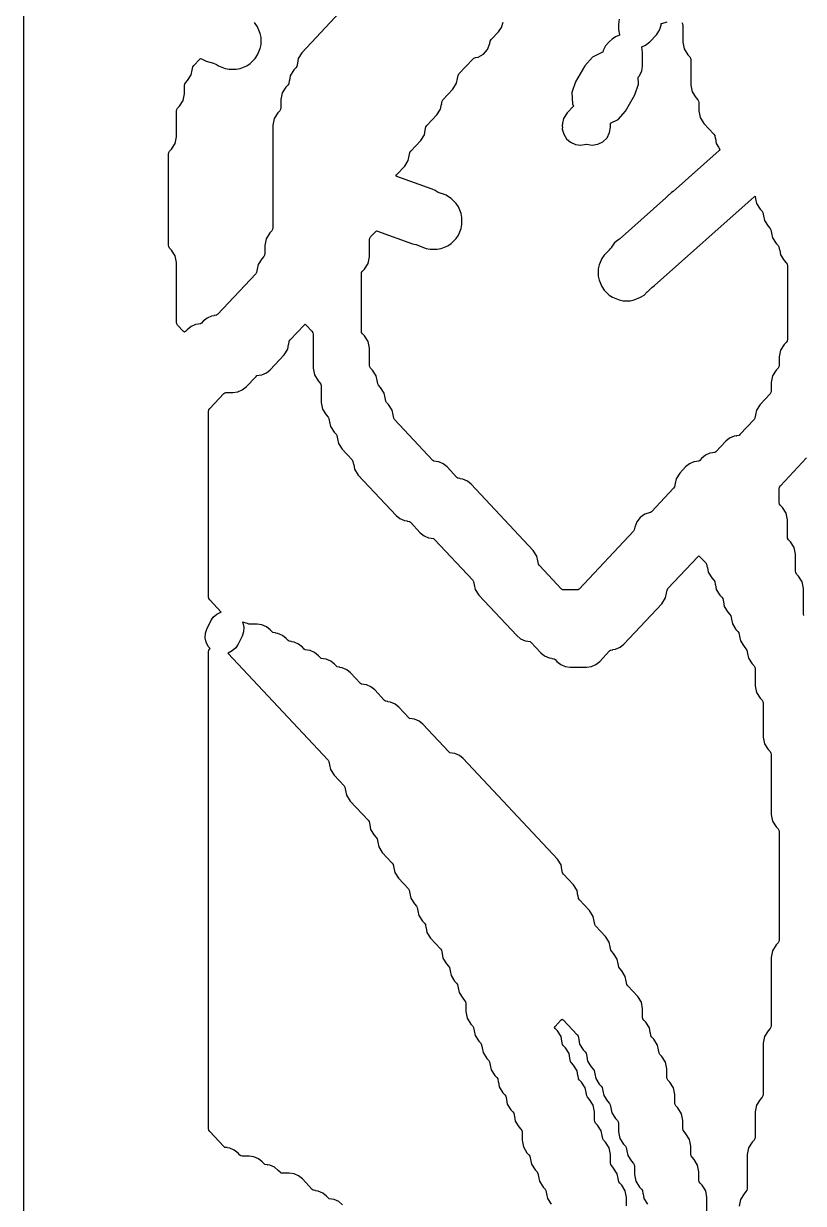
# Model space of a CAD drawing. Header units: millimetres. Extents: x 10 to 410, y 18 to 283.
# Drawn here: x 79 to 100.53, y 52.5 to 85.07 of the extents above; entities that cross this region are included whole.
import ezdxf

# ---------------------------------------------------------------- set-up
doc = ezdxf.new("R2010")
doc.units = ezdxf.units.MM
doc.layers.add('CUT', color=1, linetype='Continuous')

msp = doc.modelspace()

# ---------------------------------------------------------------- linework, layer by layer
at = {"layer": 'CUT'}
msp.add_lwpolyline([(100.134, 24), (121.134, 24), (121.134, 21), (129.134, 21), (129.134, 24), (142.2679, 24), (142.2679, 144), (129.134, 144), (129.134, 147), (121.134, 147), (121.134, 144), (100.134, 144), (100.134, 147), (92.134, 147), (92.134, 144), (79, 144), (79, 24), (92.134, 24), (92.134, 21), (100.134, 21)], close=True, dxfattribs=at)
for points in [[(87.735, 85.3811), (86.6866, 84.2626), (86.5864, 84.1045), (86.5617, 83.9749), (86.5602, 83.9752), (86.543, 83.8849), (86.5191, 83.8472), (86.4646, 83.7891), (86.3644, 83.631), (86.3397, 83.5013), (86.3382, 83.5016), (86.321, 83.4113), (86.2971, 83.3736), (86.2426, 83.3155), (86.1425, 83.1574), (86.1074, 82.9735), (86.1074, 82.7449), (86.0991, 82.701), (86.0751, 82.6632), (86.0207, 82.6051), (85.9205, 82.447), (85.8855, 82.2632), (85.8855, 79.4299), (85.8771, 79.386), (85.8532, 79.3482), (85.7987, 79.2901), (85.6985, 79.132), (85.6635, 78.9482), (85.6635, 78.7195), (85.6552, 78.6756), (85.6312, 78.6379), (85.5768, 78.5798), (85.4766, 78.4217), (85.4519, 78.292), (85.4504, 78.2923), (85.4332, 78.202), (85.4093, 78.1643), (84.3551, 77.0397), (84.3298, 77.0192), (84.2638, 77.0102), (84.2644, 77.0063), (84.1918, 76.9963), (84.0672, 76.9423), (83.9616, 76.8567), (83.9112, 76.8029), (83.8859, 76.7824), (83.8199, 76.7734), (83.8204, 76.7695), (83.7479, 76.7596), (83.6232, 76.7055), (83.5177, 76.62), (83.4719, 76.5711), (83.4439, 76.5496), (83.4159, 76.5711), (83.2542, 76.7436), (83.2303, 76.7813), (83.222, 76.8252), (83.222, 78.4746), (83.1869, 78.6585), (83.0867, 78.8165), (83.0323, 78.8746), (83.0084, 78.9124), (83, 78.9563), (83, 81.4665), (83.0084, 81.5104), (83.0323, 81.5482), (83.0867, 81.6063), (83.1869, 81.7644), (83.222, 81.9482), (83.222, 82.6505), (83.2303, 82.6944), (83.2542, 82.7321), (83.3087, 82.7902), (83.4089, 82.9483), (83.4439, 83.1322), (83.4439, 83.3608), (83.4523, 83.4047), (83.4762, 83.4425), (83.5307, 83.5006), (83.6308, 83.6587), (83.6555, 83.7883), (83.657, 83.788), (83.6742, 83.8783), (83.6982, 83.916), (83.8535, 84.0817), (83.8812, 84.1034), (83.9153, 84.0943), (84.0462, 84.0362), (84.1393, 84.0054), (84.2481, 83.9809), (84.3314, 83.9452), (84.3868, 83.9081), (84.5671, 83.8335), (84.6781, 83.8114), (84.8732, 83.8114), (84.9843, 83.8335), (85.1645, 83.9081), (85.2587, 83.971), (85.3966, 84.109), (85.4595, 84.2031), (85.5342, 84.3834), (85.5563, 84.4944), (85.5563, 84.6895), (85.5342, 84.8006), (85.4595, 84.9808), (85.3802, 85.0995)], [(97.1731, 85.1), (97.1971, 85.0622), (97.2054, 85.0183), (97.2054, 84.5529), (97.2404, 84.369), (97.3406, 84.2109), (97.3951, 84.1528), (97.419, 84.1151), (97.4274, 84.0712), (97.4274, 83.369), (97.4624, 83.1851), (97.5626, 83.027), (97.6171, 82.9689), (97.641, 82.9312), (97.6493, 82.8873), (97.6493, 82.6586), (97.6844, 82.4747), (97.7845, 82.3166), (98.061, 82.0218), (98.0849, 81.984), (98.1021, 81.8937), (98.1036, 81.894), (98.1283, 81.7644), (98.1928, 81.6625), (98.1877, 81.6591), (98.2295, 81.5971), (98.2076, 81.5701), (96.936, 80.437), (96.8896, 80.4071), (96.7792, 80.3101), (96.7352, 80.2582), (95.4605, 79.1222), (95.4111, 79.091), (95.3088, 79.0052), (95.2328, 78.8955), (95.2168, 78.8642), (95.172, 78.8219), (95.1687, 78.8197), (95.0308, 78.6817), (94.9679, 78.5876), (94.8932, 78.4073), (94.8711, 78.2963), (94.8711, 78.1012), (94.8932, 77.9901), (94.9679, 77.8099), (95.0308, 77.7157), (95.1687, 77.5778), (95.2629, 77.5149), (95.4431, 77.4402), (95.5542, 77.4181), (95.7492, 77.4181), (95.8603, 77.4402), (96.0405, 77.5149), (96.1347, 77.5778), (96.2243, 77.6674), (96.2248, 77.6669), (96.346, 77.7813), (96.3467, 77.7817), (96.4259, 77.8394), (99.1723, 80.2868), (99.1981, 80.303), (99.2098, 80.2324), (99.214, 80.2331), (99.2381, 80.1069), (99.3383, 79.9488), (99.3927, 79.8907), (99.4166, 79.8529), (99.4338, 79.7627), (99.4353, 79.7629), (99.46, 79.6333), (99.5602, 79.4752), (99.6147, 79.4171), (99.6386, 79.3794), (99.6558, 79.2891), (99.6573, 79.2894), (99.682, 79.1597), (99.7822, 79.0016), (99.8366, 78.9435), (99.8606, 78.9058), (99.8778, 78.8155), (99.8793, 78.8158), (99.904, 78.6862), (100.0041, 78.5281), (100.0586, 78.47), (100.0825, 78.4322), (100.0909, 78.3883), (100.0909, 76.3516), (100.0825, 76.3077), (100.0586, 76.27), (100.0041, 76.2119), (99.904, 76.0538), (99.8689, 75.8699), (99.8689, 75.6413), (99.8606, 75.5974), (99.8366, 75.5596), (99.7822, 75.5015), (99.682, 75.3434), (99.647, 75.1596), (99.647, 74.9309), (99.6386, 74.887), (99.6147, 74.8493), (99.3383, 74.5544), (99.2381, 74.3963), (99.2134, 74.2667), (99.2119, 74.2669), (99.1947, 74.1767), (99.1708, 74.1389), (98.7825, 73.7247), (98.7572, 73.7042), (98.6912, 73.6952), (98.6917, 73.6913), (98.6192, 73.6813), (98.4945, 73.6273), (98.389, 73.5417), (98.1166, 73.2511), (98.0913, 73.2306), (98.0253, 73.2216), (98.0259, 73.2177), (97.9533, 73.2078), (97.8287, 73.1537), (97.7231, 73.0682), (97.6727, 73.0143), (97.6474, 72.9938), (97.5814, 72.9848), (97.5819, 72.9809), (97.5094, 72.971), (97.3847, 72.917), (97.2792, 72.8314), (97.1187, 72.6601), (97.0185, 72.502), (96.9938, 72.3724), (96.9923, 72.3727), (96.9751, 72.2824), (96.9512, 72.2446), (96.3409, 71.5936), (96.3157, 71.5731), (96.3021, 71.5713), (96.1535, 71.5266), (96.0257, 71.4385), (95.9312, 71.3155), (95.8788, 71.1695), (95.8653, 71.0984), (95.8414, 71.0607), (94.3433, 69.4625), (94.318, 69.442), (94.2858, 69.4376), (93.9101, 69.4376), (93.8779, 69.442), (93.8527, 69.4625), (93.2424, 70.1135), (93.2185, 70.1513), (93.2013, 70.2416), (93.1998, 70.2413), (93.1751, 70.3709), (93.0749, 70.529), (91.3607, 72.3578), (91.2551, 72.4434), (91.1305, 72.4974), (91.0579, 72.5073), (91.0585, 72.5112), (90.9925, 72.5203), (90.9672, 72.5408), (90.6948, 72.8314), (90.5893, 72.917), (90.4646, 72.971), (90.3921, 72.9809), (90.3926, 72.9848), (90.3266, 72.9938), (90.3013, 73.0143), (89.2472, 74.1389), (89.2232, 74.1767), (89.206, 74.2669), (89.2045, 74.2667), (89.1798, 74.3963), (89.0797, 74.5544), (89.0252, 74.6125), (89.0013, 74.6502), (88.9841, 74.7405), (88.9826, 74.7402), (88.9579, 74.8699), (88.8577, 75.028), (88.8032, 75.0861), (88.7793, 75.1238), (88.7621, 75.2141), (88.7606, 75.2138), (88.7359, 75.3434), (88.6357, 75.5015), (88.5813, 75.5596), (88.5574, 75.5974), (88.549, 75.6413), (88.549, 76.1067), (88.514, 76.2906), (88.4138, 76.4487), (88.3593, 76.5068), (88.3354, 76.5445), (88.327, 76.5884), (88.327, 78.1515), (88.3354, 78.1954), (88.3593, 78.2332), (88.4138, 78.2913), (88.514, 78.4494), (88.549, 78.6332), (88.549, 79.0987), (88.5574, 79.1426), (88.5813, 79.1803), (88.7171, 79.3252), (88.7433, 79.3461), (88.7762, 79.3394), (89.7404, 78.994), (89.8354, 78.9701), (89.8433, 78.969), (89.9958, 78.9101), (89.996, 78.9107), (90.1161, 78.8609), (90.2271, 78.8389), (90.4222, 78.8389), (90.5333, 78.8609), (90.7135, 78.9356), (90.8077, 78.9985), (90.9456, 79.1365), (91.0085, 79.2306), (91.0832, 79.4108), (91.1053, 79.5219), (91.1053, 79.717), (91.0832, 79.8281), (91.0085, 80.0083), (90.9456, 80.1024), (90.8077, 80.2404), (90.7321, 80.2909), (90.7309, 80.289), (90.6661, 80.3333), (90.5394, 80.3767), (90.5295, 80.3787), (90.4503, 80.4093), (90.3686, 80.4583), (90.28, 80.5002), (89.3089, 80.8482), (89.2797, 80.8645), (89.2982, 80.8923), (89.5236, 81.1327), (89.6238, 81.2908), (89.6485, 81.4204), (89.65, 81.4202), (89.6672, 81.5104), (89.6911, 81.5482), (89.9675, 81.8431), (90.0677, 82.0012), (90.0924, 82.1308), (90.0939, 82.1305), (90.1111, 82.2208), (90.135, 82.2585), (90.4114, 82.5534), (90.5116, 82.7115), (90.5363, 82.8412), (90.5378, 82.8409), (90.555, 82.9312), (90.5789, 82.9689), (90.8553, 83.2638), (90.9555, 83.4219), (90.9802, 83.5515), (90.9817, 83.5512), (90.9989, 83.6415), (91.0228, 83.6793), (91.4064, 84.0885), (91.4377, 84.1124), (91.4922, 84.1309), (91.5515, 84.1413), (91.7009, 84.2265), (91.8126, 84.3573), (91.8733, 84.5181), (91.8867, 84.5887), (91.9107, 84.6264), (92.1127, 84.842), (92.1978, 84.9656), (92.2423, 85.1089)], [(95.4502, 85.1883), (95.4297, 85.0468), (95.4297, 84.9093), (95.4519, 84.7623), (95.4572, 84.7512), (95.3475, 84.7087), (95.2579, 84.638), (95.2576, 84.6384), (95.1709, 84.568), (95.0712, 84.4591), (95.0076, 84.3257), (95.0004, 84.2776), (94.9866, 84.2767), (94.7063, 84.1393), (94.5, 83.9051), (94.2414, 83.4594), (94.1404, 83.1641), (94.1601, 82.8526), (94.1886, 82.7944), (94.0112, 82.6051), (93.9111, 82.447), (93.8864, 82.3174), (93.8849, 82.3177), (93.883, 82.3082), (93.8826, 82.2979), (93.876, 82.2632), (93.876, 82.2241), (93.8797, 82.2241), (93.8772, 82.1598), (93.9152, 82.0163), (93.9937, 81.8903), (94.1057, 81.7928), (94.2413, 81.7326), (94.3887, 81.7148), (94.5348, 81.7411), (94.5419, 81.7435), (94.5471, 81.7417), (94.7024, 81.7152), (94.8582, 81.7384), (94.9991, 81.8088), (95.111, 81.9196), (95.183, 82.0597), (95.2078, 82.2152), (95.2078, 82.3186), (95.4189, 82.4221), (95.6252, 82.6563), (95.8839, 83.102), (95.9848, 83.3973), (95.9729, 83.5869), (96.0001, 83.6141), (96.0711, 83.7535), (96.0956, 83.908), (96.0956, 84.2746), (96.0735, 84.4217), (96.0682, 84.4327), (96.1778, 84.4752), (96.2945, 84.5674), (96.4748, 84.7597), (96.5604, 84.8844), (96.6047, 85.029), (96.6045, 85.0686), (96.6219, 85.0685), (96.7767, 85.1207)], [(87.8093, 52.4677), (87.7038, 52.5533), (87.5791, 52.6073), (87.5066, 52.6173), (87.5071, 52.6212), (87.4411, 52.6302), (87.4159, 52.6507), (87.3654, 52.7045), (87.2599, 52.7901), (87.1352, 52.8441), (87.0627, 52.8541), (87.0632, 52.8579), (86.9972, 52.867), (86.9719, 52.8875), (86.6995, 53.1781), (86.594, 53.2637), (86.4693, 53.3177), (86.3347, 53.3362), (86.1416, 53.3362), (86.1093, 53.3406), (86.0841, 53.361), (86.0336, 53.4149), (85.9281, 53.5005), (85.8034, 53.5545), (85.7309, 53.5644), (85.7314, 53.5683), (85.6654, 53.5774), (85.6402, 53.5978), (85.5897, 53.6517), (85.4842, 53.7373), (85.3595, 53.7913), (85.2249, 53.8097), (85.0318, 53.8097), (84.9996, 53.8141), (84.9743, 53.8346), (84.9238, 53.8885), (84.8183, 53.974), (84.6936, 54.0281), (84.6211, 54.038), (84.6216, 54.0419), (84.5556, 54.0509), (84.5304, 54.0714), (84.1421, 54.4856), (84.1182, 54.5234), (84.1098, 54.5673), (84.1098, 67.7329), (84.1182, 67.7768), (84.1421, 67.8146), (84.1491, 67.822), (84.0978, 67.8797), (84.0416, 67.9917), (84.0163, 68.1144), (84.0236, 68.2395), (84.063, 68.3585), (84.1701, 68.5796), (84.239, 68.6842), (84.3326, 68.7675), (84.4446, 68.8237), (84.4602, 68.827), (84.1421, 69.1664), (84.1182, 69.2042), (84.1098, 69.2481), (84.1098, 74.3629), (84.1182, 74.4068), (84.1421, 74.4446), (84.5304, 74.8588), (84.5556, 74.8793), (84.5878, 74.8837), (84.781, 74.8837), (84.9156, 74.9022), (85.0403, 74.9562), (85.1458, 75.0418), (85.4182, 75.3324), (85.4435, 75.3529), (85.5095, 75.3619), (85.509, 75.3658), (85.5815, 75.3758), (85.7061, 75.4298), (85.8117, 75.5153), (86.1942, 75.9234), (86.2944, 76.0815), (86.3191, 76.2111), (86.3206, 76.2109), (86.3378, 76.3011), (86.3617, 76.3389), (86.7453, 76.7481), (86.7733, 76.7696), (86.8013, 76.7481), (86.963, 76.5757), (86.9869, 76.5379), (86.9953, 76.494), (86.9953, 75.555), (87.0303, 75.3711), (87.1305, 75.2131), (87.1849, 75.1549), (87.2089, 75.1172), (87.2172, 75.0733), (87.2172, 74.6079), (87.2523, 74.424), (87.3524, 74.2659), (87.4069, 74.2078), (87.4308, 74.1701), (87.448, 74.0798), (87.4495, 74.0801), (87.4742, 73.9504), (87.5744, 73.7923), (87.6289, 73.7342), (87.6528, 73.6965), (87.67, 73.6062), (87.6715, 73.6065), (87.6962, 73.4769), (87.7964, 73.3188), (88.0728, 73.0239), (88.0967, 72.9861), (88.1139, 72.8958), (88.1154, 72.8961), (88.1401, 72.7665), (88.2403, 72.6084), (89.2887, 71.49), (89.3942, 71.4044), (89.5189, 71.3504), (89.5914, 71.3404), (89.5909, 71.3366), (89.6569, 71.3275), (89.6821, 71.307), (89.9546, 71.0164), (90.0601, 70.9308), (90.1847, 70.8768), (90.2573, 70.8669), (90.2567, 70.863), (90.3228, 70.8539), (90.348, 70.8335), (91.4022, 69.7089), (91.4261, 69.6711), (91.4433, 69.5808), (91.4448, 69.5811), (91.4695, 69.4515), (91.5697, 69.2934), (92.6181, 68.175), (92.7236, 68.0894), (92.8483, 68.0354), (92.9208, 68.0254), (92.9203, 68.0215), (92.9863, 68.0125), (93.0115, 67.992), (93.2839, 67.7014), (93.3895, 67.6158), (93.5141, 67.5618), (93.5867, 67.5519), (93.5861, 67.548), (93.6521, 67.5389), (93.6774, 67.5184), (93.7279, 67.4646), (93.8334, 67.379), (93.9581, 67.325), (94.0927, 67.3066), (94.5472, 67.3066), (94.6818, 67.325), (94.8065, 67.379), (94.912, 67.4646), (95.1844, 67.7552), (95.2097, 67.7757), (95.2757, 67.7848), (95.2752, 67.7886), (95.3477, 67.7986), (95.4724, 67.8526), (95.5779, 67.9382), (96.6263, 69.0566), (96.7265, 69.2147), (96.7512, 69.3443), (96.7527, 69.3441), (96.7699, 69.4343), (96.7938, 69.4721), (97.6213, 70.3549), (97.6493, 70.3764), (97.6774, 70.3549), (97.839, 70.1824), (97.8629, 70.1447), (97.8801, 70.0544), (97.8816, 70.0547), (97.9063, 69.9251), (98.0065, 69.767), (98.061, 69.7089), (98.0849, 69.6711), (98.1021, 69.5808), (98.1036, 69.5811), (98.1283, 69.4515), (98.2285, 69.2934), (98.2829, 69.2353), (98.3069, 69.1975), (98.3241, 69.1073), (98.3255, 69.1075), (98.3502, 68.9779), (98.4504, 68.8198), (98.5049, 68.7617), (98.5288, 68.724), (98.546, 68.6337), (98.5475, 68.634), (98.5722, 68.5043), (98.6724, 68.3462), (98.7268, 68.2881), (98.7508, 68.2504), (98.768, 68.1601), (98.7695, 68.1604), (98.7942, 68.0308), (98.8943, 67.8727), (98.9488, 67.8146), (98.9727, 67.7768), (98.9899, 67.6865), (98.9914, 67.6868), (99.0161, 67.5572), (99.1163, 67.3991), (99.1708, 67.341), (99.1947, 67.3032), (99.2031, 67.2593), (99.2031, 66.7939), (99.2381, 66.61), (99.3383, 66.452), (99.3927, 66.3938), (99.4166, 66.3561), (99.425, 66.3122), (99.425, 65.3732), (99.46, 65.1893), (99.5602, 65.0312), (99.6147, 64.9731), (99.6386, 64.9354), (99.647, 64.8915), (99.647, 63.2421), (99.682, 63.0582), (99.7822, 62.9002), (99.8366, 62.8421), (99.8606, 62.8043), (99.8689, 62.7604), (99.8689, 59.7766), (99.8606, 59.7327), (99.8366, 59.6949), (99.7822, 59.6368), (99.682, 59.4787), (99.647, 59.2949), (99.647, 57.4087), (99.6386, 57.3648), (99.6147, 57.3271), (99.5602, 57.269), (99.46, 57.1109), (99.425, 56.927), (99.425, 55.5144), (99.4166, 55.4705), (99.3927, 55.4328), (99.3383, 55.3747), (99.2381, 55.2166), (99.2031, 55.0327), (99.2031, 54.3305), (99.1947, 54.2866), (99.1708, 54.2489), (99.1163, 54.1908), (99.0161, 54.0327), (98.9811, 53.8488), (98.9811, 52.9098), (98.9727, 52.8659), (98.9488, 52.8281), (98.8943, 52.77), (98.7942, 52.6119), (98.7591, 52.4281)], [(100.5432, 68.7306), (100.5348, 68.7745), (100.5348, 69.4767), (100.4998, 69.6606), (100.3996, 69.8187), (100.3451, 69.8768), (100.3212, 69.9145), (100.3129, 69.9584), (100.3129, 70.4239), (100.2778, 70.6077), (100.1776, 70.7658), (100.1232, 70.8239), (100.0993, 70.8617), (100.0909, 70.9056), (100.0909, 71.371), (100.0559, 71.5549), (99.9557, 71.713), (99.9012, 71.7711), (99.8773, 71.8088), (99.8689, 71.8527), (99.8689, 72.2319), (99.8773, 72.2758), (99.9012, 72.3135), (100.6216, 73.082)], [(97.8713, 51.7259), (97.8713, 52.6649), (97.8363, 52.8487), (97.7361, 53.0068), (97.6816, 53.0649), (97.6577, 53.1027), (97.6493, 53.1466), (97.6493, 53.3752), (97.6143, 53.5591), (97.5141, 53.7172), (97.4597, 53.7753), (97.4357, 53.813), (97.4274, 53.8569), (97.4274, 54.0856), (97.3923, 54.2694), (97.2922, 54.4275), (97.2377, 54.4856), (97.2138, 54.5234), (97.2054, 54.5673), (97.2054, 54.796), (97.1704, 54.9798), (97.0702, 55.1379), (97.0157, 55.196), (96.9918, 55.2338), (96.9835, 55.2777), (96.9835, 55.5063), (96.9484, 55.6902), (96.8482, 55.8483), (96.7938, 55.9064), (96.7699, 55.9441), (96.7615, 55.988), (96.7615, 56.2167), (96.7265, 56.4005), (96.6263, 56.5586), (96.5718, 56.6167), (96.5479, 56.6545), (96.5307, 56.7447), (96.5292, 56.7445), (96.5045, 56.8741), (96.4043, 57.0322), (96.3499, 57.0903), (96.3259, 57.128), (96.3087, 57.2183), (96.3072, 57.218), (96.2825, 57.3477), (96.1824, 57.5058), (96.1279, 57.5639), (96.104, 57.6016), (96.0956, 57.6455), (96.0956, 57.8742), (96.0606, 58.058), (95.9604, 58.2161), (95.684, 58.511), (95.6601, 58.5488), (95.6429, 58.639), (95.6414, 58.6388), (95.6167, 58.7684), (95.5165, 58.9265), (95.462, 58.9846), (95.4381, 59.0223), (95.4209, 59.1126), (95.4194, 59.1123), (95.3947, 59.242), (95.2945, 59.4001), (95.2401, 59.4582), (95.2161, 59.4959), (95.1989, 59.5862), (95.1975, 59.5859), (95.1728, 59.7155), (95.0726, 59.8736), (94.7961, 60.1685), (94.7722, 60.2063), (94.755, 60.2965), (94.7535, 60.2963), (94.7288, 60.4259), (94.6287, 60.584), (94.3522, 60.8789), (94.3283, 60.9166), (94.3111, 61.0069), (94.3096, 61.0066), (94.2849, 61.1363), (94.1847, 61.2943), (93.9083, 61.5892), (93.8844, 61.627), (93.8672, 61.7173), (93.8657, 61.717), (93.841, 61.8466), (93.7408, 62.0047), (91.1387, 64.7806), (91.0332, 64.8662), (90.9085, 64.9202), (90.836, 64.9302), (90.8365, 64.9341), (90.7705, 64.9431), (90.7452, 64.9636), (90.0289, 65.7278), (89.9234, 65.8134), (89.7987, 65.8674), (89.7262, 65.8773), (89.7267, 65.8812), (89.6607, 65.8903), (89.6355, 65.9107), (89.363, 66.2014), (89.2575, 66.2869), (89.1328, 66.3409), (89.0603, 66.3509), (89.0608, 66.3548), (88.9948, 66.3638), (88.9696, 66.3843), (88.6971, 66.6749), (88.5916, 66.7605), (88.467, 66.8145), (88.3944, 66.8245), (88.395, 66.8283), (88.3289, 66.8374), (88.3037, 66.8579), (88.0313, 67.1485), (87.9257, 67.2341), (87.8011, 67.2881), (87.7286, 67.298), (87.7291, 67.3019), (87.6631, 67.311), (87.6378, 67.3315), (87.5873, 67.3853), (87.4818, 67.4709), (87.3572, 67.5249), (87.2846, 67.5348), (87.2852, 67.5387), (87.2191, 67.5478), (87.1939, 67.5682), (87.1434, 67.6221), (87.0379, 67.7077), (86.9132, 67.7617), (86.8407, 67.7716), (86.8412, 67.7755), (86.7752, 67.7845), (86.75, 67.805), (86.6995, 67.8589), (86.594, 67.9444), (86.4693, 67.9985), (86.3968, 68.0084), (86.3973, 68.0123), (86.3313, 68.0213), (86.3061, 68.0418), (86.2556, 68.0956), (86.1501, 68.1812), (86.0254, 68.2352), (85.9529, 68.2452), (85.9534, 68.2491), (85.8874, 68.2581), (85.8621, 68.2786), (85.8117, 68.3324), (85.7061, 68.418), (85.5815, 68.472), (85.4469, 68.4905), (85.2537, 68.4905), (85.2209, 68.495), (85.182, 68.5118), (85.0455, 68.5477), (85.0555, 68.5278), (85.0808, 68.4051), (85.0735, 68.28), (85.0341, 68.161), (84.927, 67.9399), (84.8581, 67.8353), (84.7645, 67.752), (84.6525, 67.6958), (84.636, 67.6924), (87.4069, 64.7363), (87.4308, 64.6986), (87.448, 64.6083), (87.4495, 64.6086), (87.4742, 64.479), (87.5744, 64.3209), (87.8508, 64.026), (87.8747, 63.9882), (87.8919, 63.898), (87.8934, 63.8982), (87.9181, 63.7686), (88.0183, 63.6105), (88.5167, 63.0788), (88.5406, 63.0411), (88.5578, 62.9508), (88.5593, 62.9511), (88.584, 62.8215), (88.6842, 62.6634), (88.7387, 62.6053), (88.7626, 62.5675), (88.7798, 62.4772), (88.7813, 62.4775), (88.806, 62.3479), (88.9062, 62.1898), (89.1826, 61.8949), (89.2065, 61.8572), (89.2237, 61.7669), (89.2252, 61.7672), (89.2499, 61.6375), (89.3501, 61.4794), (89.6265, 61.1845), (89.6504, 61.1468), (89.6676, 61.0565), (89.6691, 61.0568), (89.6938, 60.9272), (89.794, 60.7691), (89.8485, 60.711), (89.8724, 60.6732), (89.8896, 60.583), (89.8911, 60.5832), (89.9158, 60.4536), (90.016, 60.2955), (90.0704, 60.2374), (90.0943, 60.1997), (90.1115, 60.1094), (90.113, 60.1097), (90.1377, 59.98), (90.2379, 59.8219), (90.5143, 59.527), (90.5383, 59.4893), (90.5555, 59.399), (90.557, 59.3993), (90.5817, 59.2697), (90.6818, 59.1116), (90.7363, 59.0535), (90.7602, 59.0157), (90.7774, 58.9254), (90.7789, 58.9257), (90.8036, 58.7961), (90.9038, 58.638), (90.9583, 58.5799), (90.9822, 58.5421), (90.9994, 58.4519), (91.0009, 58.4522), (91.0256, 58.3225), (91.1258, 58.1644), (91.1802, 58.1063), (91.2041, 58.0686), (91.2125, 58.0247), (91.2125, 57.796), (91.2475, 57.6122), (91.3477, 57.4541), (91.4022, 57.396), (91.4261, 57.3582), (91.4433, 57.2679), (91.4448, 57.2682), (91.4695, 57.1386), (91.5697, 56.9805), (91.6241, 56.9224), (91.6481, 56.8846), (91.6653, 56.7944), (91.6668, 56.7947), (91.6915, 56.665), (91.7916, 56.5069), (91.8461, 56.4488), (91.87, 56.4111), (91.8872, 56.3208), (91.8887, 56.3211), (91.9134, 56.1914), (92.0136, 56.0333), (92.0681, 55.9752), (92.092, 55.9375), (92.1092, 55.8472), (92.1107, 55.8475), (92.1354, 55.7179), (92.2356, 55.5598), (92.29, 55.5017), (92.3139, 55.4639), (92.3311, 55.3736), (92.3326, 55.3739), (92.3573, 55.2443), (92.4575, 55.0862), (92.512, 55.0281), (92.5359, 54.9904), (92.5531, 54.9001), (92.5546, 54.9004), (92.5793, 54.7707), (92.6795, 54.6126), (92.7339, 54.5545), (92.7579, 54.5168), (92.7662, 54.4729), (92.7662, 54.2442), (92.8013, 54.0604), (92.9014, 53.9023), (92.9559, 53.8442), (92.9798, 53.8064), (92.997, 53.7161), (92.9985, 53.7164), (93.0232, 53.5868), (93.1234, 53.4287), (93.1779, 53.3706), (93.2018, 53.3328), (93.219, 53.2426), (93.2205, 53.2429), (93.2452, 53.1132), (93.3454, 52.9551), (93.3998, 52.897), (93.4237, 52.8593), (93.4409, 52.769), (93.4424, 52.7693), (93.4671, 52.6396), (93.5673, 52.4816)], [(95.6517, 52.4362), (95.6517, 52.6649), (95.6167, 52.8487), (95.5165, 53.0068), (95.462, 53.0649), (95.4381, 53.1027), (95.4209, 53.1929), (95.4194, 53.1927), (95.3947, 53.3223), (95.2945, 53.4804), (95.2401, 53.5385), (95.2161, 53.5762), (95.2078, 53.6201), (95.2078, 53.8488), (95.1728, 54.0327), (95.0726, 54.1908), (95.0181, 54.2489), (94.9942, 54.2866), (94.977, 54.3769), (94.9755, 54.3766), (94.9508, 54.5062), (94.8506, 54.6643), (94.7961, 54.7224), (94.7722, 54.7602), (94.7639, 54.8041), (94.7639, 55.0327), (94.7288, 55.2166), (94.6287, 55.3747), (94.5742, 55.4328), (94.5503, 55.4705), (94.5331, 55.5608), (94.5316, 55.5605), (94.5069, 55.6902), (94.4067, 55.8483), (94.3522, 55.9064), (94.3283, 55.9441), (94.3111, 56.0344), (94.3096, 56.0341), (94.2849, 56.1637), (94.1847, 56.3218), (94.1303, 56.3799), (94.1063, 56.4177), (94.0891, 56.508), (94.0877, 56.5077), (94.063, 56.6373), (93.9628, 56.7954), (93.9083, 56.8535), (93.8844, 56.8913), (93.8672, 56.9815), (93.8657, 56.9812), (93.841, 57.1109), (93.7408, 57.269), (93.6799, 57.334), (93.6609, 57.3615), (93.6799, 57.389), (93.848, 57.5684), (93.876, 57.5899), (93.904, 57.5684), (94.2877, 57.1592), (94.3116, 57.1214), (94.3288, 57.0312), (94.3303, 57.0314), (94.355, 56.9018), (94.4552, 56.7437), (94.5096, 56.6856), (94.5335, 56.6479), (94.5507, 56.5576), (94.5522, 56.5579), (94.5769, 56.4282), (94.6771, 56.2701), (94.7316, 56.212), (94.7555, 56.1743), (94.7727, 56.084), (94.7742, 56.0843), (94.7989, 55.9547), (94.8991, 55.7966), (94.9535, 55.7385), (94.9775, 55.7007), (94.9947, 55.6104), (94.9961, 55.6107), (95.0208, 55.4811), (95.121, 55.323), (95.1755, 55.2649), (95.1994, 55.2271), (95.2166, 55.1369), (95.2181, 55.1371), (95.2428, 55.0075), (95.343, 54.8494), (95.3975, 54.7913), (95.4214, 54.7536), (95.4297, 54.7097), (95.4297, 54.481), (95.4648, 54.2971), (95.5649, 54.1391), (95.6194, 54.081), (95.6433, 54.0432), (95.6605, 53.9529), (95.662, 53.9532), (95.6867, 53.8236), (95.7869, 53.6655), (95.8414, 53.6074), (95.8653, 53.5696), (95.8737, 53.5257), (95.8737, 53.2971), (95.9087, 53.1132), (96.0089, 52.9551), (96.0633, 52.897), (96.0873, 52.8593), (96.1045, 52.769), (96.1059, 52.7693), (96.1306, 52.6396), (96.2308, 52.4816)]]:
    msp.add_lwpolyline(points, dxfattribs=at)

doc.saveas('drawing.dxf')
